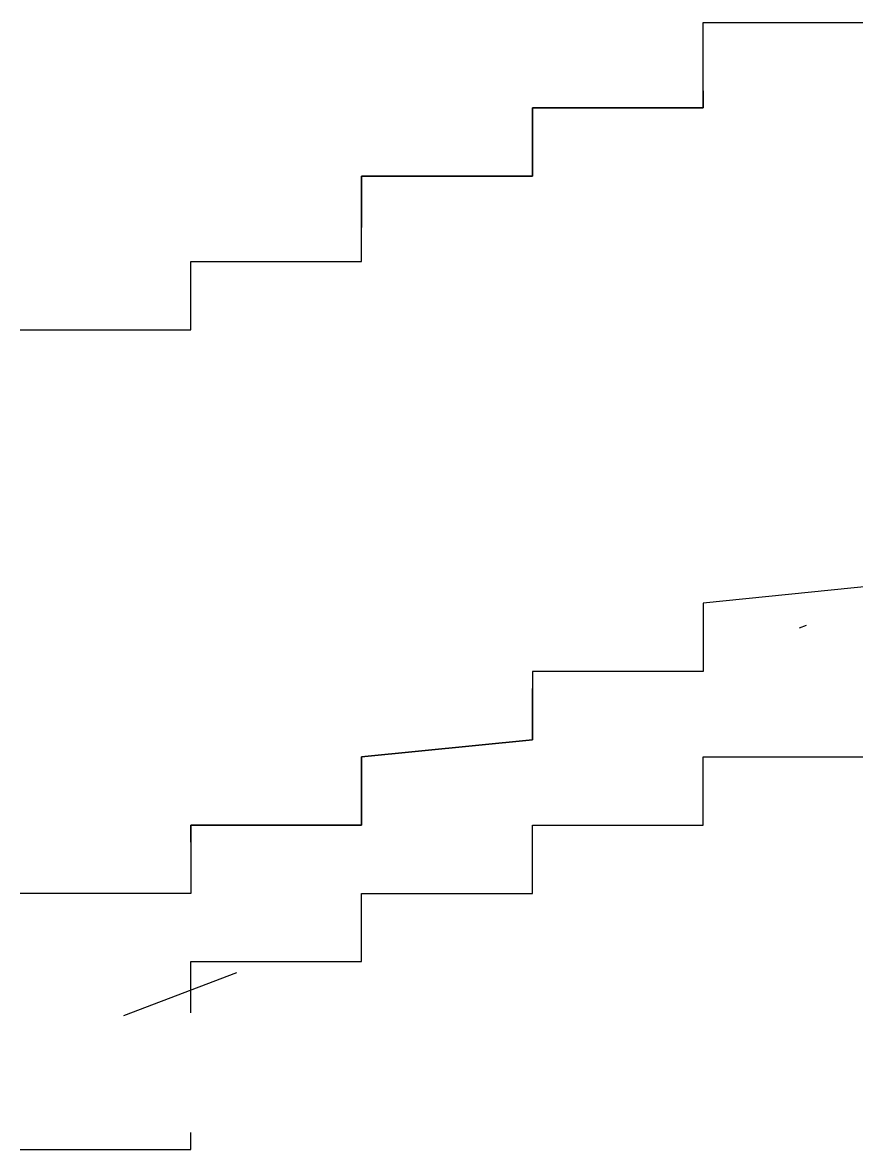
# Model space of a CAD drawing. Header units: millimetres. Extents: x -162945 to 7560, y -3558 to 130718.
# Drawn here: x -115377 to -114889, y -1301 to -641 of the extents above; entities that cross this region are included whole.
import ezdxf

# ---------------------------------------------------------------- set-up
doc = ezdxf.new("R2010")
doc.units = ezdxf.units.MM
doc.header["$LTSCALE"] = 5
doc.layers.add('E1-RI-3F$0$A-GLAZ', color=6, linetype='Continuous')
doc.layers.add('E1-RI-3F$0$A-GLAZ-CWMG', color=3, linetype='Continuous')

msp = doc.modelspace()

# ---------------------------------------------------------------- linework, layer by layer
at = {"layer": 'E1-RI-3F$0$A-GLAZ', "color": 8}
for p, q in [((-114978.71, -651.3), (-114978.71, -641.3)), ((-114978.71, -641.3), (-114878.71, -641.3)), ((-114978.71, -661.3), (-114978.71, -651.3)), ((-114978.71, -651.3), (-114978.71, -651.3)), ((-114978.71, -671.3), (-114978.71, -661.3)), ((-114978.71, -661.3), (-114978.71, -661.3)), ((-114978.71, -681.3), (-114978.71, -671.3)), ((-114978.71, -671.3), (-114978.71, -671.3)), ((-114978.71, -691.3), (-114978.71, -681.3)), ((-114978.71, -681.3), (-114978.71, -681.3)), ((-115078.71, -701.3), (-115078.71, -691.3)), ((-115078.71, -691.3), (-114978.71, -691.3)), ((-115078.71, -711.3), (-115078.71, -701.3)), ((-115078.71, -701.3), (-115078.71, -701.3)), ((-115078.71, -721.3), (-115078.71, -711.3)), ((-115078.71, -711.3), (-115078.71, -711.3)), ((-115078.71, -711.3), (-115078.71, -711.3)), ((-115078.71, -731.3), (-115078.71, -721.3)), ((-115078.71, -721.3), (-115078.71, -721.3)), ((-115178.71, -741.3), (-115178.71, -731.3)), ((-115178.71, -731.3), (-115078.71, -731.3)), ((-115178.71, -751.3), (-115178.71, -741.3)), ((-115178.71, -741.3), (-115178.71, -741.3)), ((-115178.71, -761.3), (-115178.71, -751.3)), ((-115178.71, -751.3), (-115178.71, -751.3)), ((-115178.71, -771.3), (-115178.71, -761.3)), ((-115178.71, -761.3), (-115178.71, -761.3)), ((-115178.71, -781.3), (-115178.71, -771.3)), ((-115178.71, -771.3), (-115178.71, -771.3)), ((-115278.71, -791.3), (-115278.71, -781.3)), ((-115278.71, -781.3), (-115178.71, -781.3)), ((-115278.71, -801.3), (-115278.71, -791.3)), ((-115278.71, -791.3), (-115278.71, -791.3)), ((-115278.71, -791.3), (-115278.71, -791.3)), ((-115278.71, -811.3), (-115278.71, -801.3)), ((-115278.71, -801.3), (-115278.71, -801.3)), ((-115278.71, -821.3), (-115278.71, -811.3)), ((-115278.71, -811.3), (-115278.71, -811.3)), ((-115378.71, -821.3), (-115278.71, -821.3)), ((-114878.71, -971.3), (-114978.71, -981.3)), ((-114978.71, -981.3), (-114978.71, -981.3)), ((-114978.71, -981.3), (-114978.71, -991.3)), ((-114978.71, -991.3), (-114978.71, -991.3)), ((-114978.71, -991.3), (-114978.71, -1001.3)), ((-114978.71, -1001.3), (-114978.71, -1001.3)), ((-114978.71, -1001.3), (-114978.71, -1011.3)), ((-114978.71, -1011.3), (-114978.71, -1011.3)), ((-114978.71, -1011.3), (-114978.71, -1021.3)), ((-114978.71, -1021.3), (-115078.71, -1021.3)), ((-115078.71, -1021.3), (-115078.71, -1031.3)), ((-114978.71, -1021.3), (-114978.71, -1021.3)), ((-115078.71, -1031.3), (-115078.71, -1031.3)), ((-115078.71, -1031.3), (-115078.71, -1041.3)), ((-115078.71, -1041.3), (-115078.71, -1031.3)), ((-115078.71, -1031.3), (-115078.71, -1031.3)), ((-115078.71, -1031.3), (-115078.71, -1031.3)), ((-115078.71, -1031.3), (-115078.71, -1031.3)), ((-115078.71, -1041.3), (-115078.71, -1041.3)), ((-115078.71, -1041.3), (-115078.71, -1051.3)), ((-115078.71, -1051.3), (-115078.71, -1041.3)), ((-115078.71, -1041.3), (-115078.71, -1041.3)), ((-115078.71, -1041.3), (-115078.71, -1041.3)), ((-115078.71, -1041.3), (-115078.71, -1041.3)), ((-115078.71, -1041.3), (-115078.71, -1041.3)), ((-115078.71, -1041.3), (-115078.71, -1041.3)), ((-115078.71, -1041.3), (-115078.71, -1041.3)), ((-115078.71, -1041.3), (-115078.71, -1041.3)), ((-115078.71, -1041.3), (-115078.71, -1041.3)), ((-115078.71, -1041.3), (-115078.71, -1041.3)), ((-115078.71, -1041.3), (-115078.71, -1041.3)), ((-115078.71, -1041.3), (-115078.71, -1041.3)), ((-115078.71, -1041.3), (-115078.71, -1041.3)), ((-115078.71, -1041.3), (-115078.71, -1041.3)), ((-115078.71, -1041.3), (-115078.71, -1041.3)), ((-115078.71, -1041.3), (-115078.71, -1041.3)), ((-115078.71, -1041.3), (-115078.71, -1041.3)), ((-115078.71, -1041.3), (-115078.71, -1041.3)), ((-115078.71, -1041.3), (-115078.71, -1041.3)), ((-115078.71, -1051.3), (-115078.71, -1051.3)), ((-115078.71, -1051.3), (-115078.71, -1061.3)), ((-115078.71, -1061.3), (-115078.71, -1051.3)), ((-115078.71, -1051.3), (-115078.71, -1051.3)), ((-115078.71, -1051.3), (-115078.71, -1051.3)), ((-115078.71, -1051.3), (-115078.71, -1051.3)), ((-115078.71, -1051.3), (-115078.71, -1051.3)), ((-115078.71, -1051.3), (-115078.71, -1051.3)), ((-115078.71, -1051.3), (-115078.71, -1051.3)), ((-115078.71, -1051.3), (-115078.71, -1051.3)), ((-115078.71, -1051.3), (-115078.71, -1051.3)), ((-115078.71, -1051.3), (-115078.71, -1051.3)), ((-115078.71, -1051.3), (-115078.71, -1051.3)), ((-115078.71, -1051.3), (-115078.71, -1051.3)), ((-115078.71, -1051.3), (-115078.71, -1051.3)), ((-115078.71, -1051.3), (-115078.71, -1051.3)), ((-115078.71, -1051.3), (-115078.71, -1051.3)), ((-115078.71, -1051.3), (-115078.71, -1051.3)), ((-115078.71, -1051.3), (-115078.71, -1051.3)), ((-115078.71, -1051.3), (-115078.71, -1051.3)), ((-115078.71, -1051.3), (-115078.71, -1051.3)), ((-115078.71, -1061.3), (-115178.71, -1071.3)), ((-115178.71, -1071.3), (-115078.71, -1061.3)), ((-115078.71, -1061.3), (-115078.71, -1061.3)), ((-115078.71, -1061.3), (-115078.71, -1061.3)), ((-115078.71, -1061.3), (-115078.71, -1061.3)), ((-115078.71, -1061.3), (-115078.71, -1061.3)), ((-115078.71, -1061.3), (-115078.71, -1061.3)), ((-115078.71, -1061.3), (-115078.71, -1061.3)), ((-115078.71, -1061.3), (-115078.71, -1061.3)), ((-115078.71, -1061.3), (-115078.71, -1061.3)), ((-115078.71, -1061.3), (-115078.71, -1061.3)), ((-115078.71, -1061.3), (-115078.71, -1061.3)), ((-115078.71, -1061.3), (-115078.71, -1061.3)), ((-115078.71, -1061.3), (-115078.71, -1061.3)), ((-115078.71, -1061.3), (-115078.71, -1061.3)), ((-115078.71, -1061.3), (-115078.71, -1061.3)), ((-115078.71, -1061.3), (-115078.71, -1061.3)), ((-115078.71, -1061.3), (-115078.71, -1061.3)), ((-115078.71, -1061.3), (-115078.71, -1061.3)), ((-115078.71, -1061.3), (-115078.71, -1061.3)), ((-115078.71, -1061.3), (-115078.71, -1061.3)), ((-115178.71, -1071.3), (-115178.71, -1071.3)), ((-115178.71, -1071.3), (-115178.71, -1071.3)), ((-115178.71, -1071.3), (-115178.71, -1081.3)), ((-115178.71, -1081.3), (-115178.71, -1071.3)), ((-115178.71, -1071.3), (-115178.71, -1071.3)), ((-115178.71, -1071.3), (-115178.71, -1071.3)), ((-115178.71, -1071.3), (-115178.71, -1071.3)), ((-115178.71, -1071.3), (-115178.71, -1071.3)), ((-115178.71, -1071.3), (-115178.71, -1071.3)), ((-115178.71, -1071.3), (-115178.71, -1071.3)), ((-115178.71, -1071.3), (-115178.71, -1071.3)), ((-115178.71, -1071.3), (-115178.71, -1071.3)), ((-115178.71, -1071.3), (-115178.71, -1071.3)), ((-115178.71, -1071.3), (-115178.71, -1071.3)), ((-115178.71, -1071.3), (-115178.71, -1071.3)), ((-115178.71, -1071.3), (-115178.71, -1071.3)), ((-115178.71, -1071.3), (-115178.71, -1071.3)), ((-115178.71, -1071.3), (-115178.71, -1071.3)), ((-115178.71, -1071.3), (-115178.71, -1071.3)), ((-115178.71, -1071.3), (-115178.71, -1071.3)), ((-115178.71, -1071.3), (-115178.71, -1071.3)), ((-115178.71, -1071.3), (-115178.71, -1071.3)), ((-115178.71, -1071.3), (-115178.71, -1071.3)), ((-114978.71, -1081.3), (-114978.71, -1071.3)), ((-114978.71, -1071.3), (-114978.71, -1071.3)), ((-114978.71, -1071.3), (-114978.71, -1071.3)), ((-114978.71, -1071.3), (-114978.71, -1071.3)), ((-114978.71, -1071.3), (-114978.71, -1071.3)), ((-114978.71, -1071.3), (-114978.71, -1071.3)), ((-114978.71, -1071.3), (-114978.71, -1071.3)), ((-114978.71, -1071.3), (-114978.71, -1071.3)), ((-114978.71, -1071.3), (-114878.71, -1071.3)), ((-115178.71, -1081.3), (-115178.71, -1081.3)), ((-115178.71, -1081.3), (-115178.71, -1091.3)), ((-115178.71, -1091.3), (-115178.71, -1081.3)), ((-115178.71, -1081.3), (-115178.71, -1081.3)), ((-115178.71, -1081.3), (-115178.71, -1081.3)), ((-115178.71, -1081.3), (-115178.71, -1081.3)), ((-115178.71, -1081.3), (-115178.71, -1081.3)), ((-115178.71, -1081.3), (-115178.71, -1081.3)), ((-115178.71, -1081.3), (-115178.71, -1081.3)), ((-115178.71, -1081.3), (-115178.71, -1081.3)), ((-115178.71, -1081.3), (-115178.71, -1081.3)), ((-115178.71, -1081.3), (-115178.71, -1081.3)), ((-115178.71, -1081.3), (-115178.71, -1081.3)), ((-115178.71, -1081.3), (-115178.71, -1081.3)), ((-115178.71, -1081.3), (-115178.71, -1081.3)), ((-115178.71, -1081.3), (-115178.71, -1081.3)), ((-115178.71, -1081.3), (-115178.71, -1081.3)), ((-115178.71, -1081.3), (-115178.71, -1081.3)), ((-115178.71, -1081.3), (-115178.71, -1081.3)), ((-115178.71, -1081.3), (-115178.71, -1081.3)), ((-115178.71, -1081.3), (-115178.71, -1081.3)), ((-114978.71, -1091.3), (-114978.71, -1081.3)), ((-114978.71, -1081.3), (-114978.71, -1081.3)), ((-114978.71, -1081.3), (-114978.71, -1081.3)), ((-114978.71, -1081.3), (-114978.71, -1081.3)), ((-114978.71, -1081.3), (-114978.71, -1081.3)), ((-114978.71, -1081.3), (-114978.71, -1081.3)), ((-114978.71, -1081.3), (-114978.71, -1081.3)), ((-114978.71, -1081.3), (-114978.71, -1081.3)), ((-114978.71, -1081.3), (-114978.71, -1081.3)), ((-114978.71, -1081.3), (-114978.71, -1081.3)), ((-115178.71, -1091.3), (-115178.71, -1091.3)), ((-115178.71, -1091.3), (-115178.71, -1101.3)), ((-115178.71, -1101.3), (-115178.71, -1091.3)), ((-115178.71, -1091.3), (-115178.71, -1091.3)), ((-115178.71, -1091.3), (-115178.71, -1091.3)), ((-115178.71, -1091.3), (-115178.71, -1091.3)), ((-115178.71, -1091.3), (-115178.71, -1091.3)), ((-115178.71, -1091.3), (-115178.71, -1091.3)), ((-115178.71, -1091.3), (-115178.71, -1091.3)), ((-115178.71, -1091.3), (-115178.71, -1091.3)), ((-115178.71, -1091.3), (-115178.71, -1091.3)), ((-115178.71, -1091.3), (-115178.71, -1091.3)), ((-115178.71, -1091.3), (-115178.71, -1091.3)), ((-115178.71, -1091.3), (-115178.71, -1091.3)), ((-115178.71, -1091.3), (-115178.71, -1091.3)), ((-115178.71, -1091.3), (-115178.71, -1091.3)), ((-115178.71, -1091.3), (-115178.71, -1091.3)), ((-115178.71, -1091.3), (-115178.71, -1091.3)), ((-115178.71, -1091.3), (-115178.71, -1091.3)), ((-115178.71, -1091.3), (-115178.71, -1091.3)), ((-115178.71, -1091.3), (-115178.71, -1091.3)), ((-114978.71, -1101.3), (-114978.71, -1091.3)), ((-114978.71, -1091.3), (-114978.71, -1091.3)), ((-114978.71, -1091.3), (-114978.71, -1091.3)), ((-114978.71, -1091.3), (-114978.71, -1091.3)), ((-114978.71, -1091.3), (-114978.71, -1091.3)), ((-114978.71, -1091.3), (-114978.71, -1091.3)), ((-114978.71, -1091.3), (-114978.71, -1091.3)), ((-114978.71, -1091.3), (-114978.71, -1091.3)), ((-114978.71, -1091.3), (-114978.71, -1091.3)), ((-114978.71, -1091.3), (-114978.71, -1091.3)), ((-114978.71, -1091.3), (-114978.71, -1091.3)), ((-115178.71, -1101.3), (-115178.71, -1101.3)), ((-115178.71, -1101.3), (-115178.71, -1111.3)), ((-115178.71, -1111.3), (-115178.71, -1101.3)), ((-115178.71, -1101.3), (-115178.71, -1101.3)), ((-115178.71, -1101.3), (-115178.71, -1101.3)), ((-115178.71, -1101.3), (-115178.71, -1101.3)), ((-115178.71, -1101.3), (-115178.71, -1101.3)), ((-115178.71, -1101.3), (-115178.71, -1101.3)), ((-115178.71, -1101.3), (-115178.71, -1101.3)), ((-115178.71, -1101.3), (-115178.71, -1101.3)), ((-115178.71, -1101.3), (-115178.71, -1101.3)), ((-115178.71, -1101.3), (-115178.71, -1101.3)), ((-115178.71, -1101.3), (-115178.71, -1101.3)), ((-115178.71, -1101.3), (-115178.71, -1101.3)), ((-115178.71, -1101.3), (-115178.71, -1101.3)), ((-115178.71, -1101.3), (-115178.71, -1101.3)), ((-115178.71, -1101.3), (-115178.71, -1101.3)), ((-115178.71, -1101.3), (-115178.71, -1101.3)), ((-115178.71, -1101.3), (-115178.71, -1101.3)), ((-115178.71, -1101.3), (-115178.71, -1101.3)), ((-115178.71, -1101.3), (-115178.71, -1101.3)), ((-115178.71, -1101.3), (-115178.71, -1101.3)), ((-114978.71, -1111.3), (-114978.71, -1101.3)), ((-114978.71, -1101.3), (-114978.71, -1101.3)), ((-114978.71, -1101.3), (-114978.71, -1101.3)), ((-114978.71, -1101.3), (-114978.71, -1101.3)), ((-114978.71, -1101.3), (-114978.71, -1101.3)), ((-114978.71, -1101.3), (-114978.71, -1101.3)), ((-114978.71, -1101.3), (-114978.71, -1101.3)), ((-114978.71, -1101.3), (-114978.71, -1101.3)), ((-114978.71, -1101.3), (-114978.71, -1101.3)), ((-114978.71, -1101.3), (-114978.71, -1101.3)), ((-115178.71, -1111.3), (-115278.71, -1111.3)), ((-115278.71, -1111.3), (-115278.71, -1121.3)), ((-115278.71, -1121.3), (-115278.71, -1111.3)), ((-115278.71, -1111.3), (-115278.71, -1111.3)), ((-115278.71, -1111.3), (-115278.71, -1111.3)), ((-115278.71, -1111.3), (-115278.71, -1111.3)), ((-115278.71, -1111.3), (-115278.71, -1111.3)), ((-115278.71, -1111.3), (-115278.71, -1111.3)), ((-115278.71, -1111.3), (-115278.71, -1111.3)), ((-115278.71, -1111.3), (-115278.71, -1111.3)), ((-115278.71, -1111.3), (-115278.71, -1111.3)), ((-115278.71, -1111.3), (-115278.71, -1111.3)), ((-115278.71, -1111.3), (-115278.71, -1111.3)), ((-115278.71, -1111.3), (-115278.71, -1111.3)), ((-115278.71, -1111.3), (-115278.71, -1111.3)), ((-115278.71, -1111.3), (-115178.71, -1111.3)), ((-115178.71, -1111.3), (-115178.71, -1111.3)), ((-115178.71, -1111.3), (-115178.71, -1111.3)), ((-115178.71, -1111.3), (-115178.71, -1111.3)), ((-115178.71, -1111.3), (-115178.71, -1111.3)), ((-115178.71, -1111.3), (-115178.71, -1111.3)), ((-115078.71, -1121.3), (-115078.71, -1111.3)), ((-115078.71, -1111.3), (-115078.71, -1111.3)), ((-115078.71, -1111.3), (-115078.71, -1111.3)), ((-115078.71, -1111.3), (-115078.71, -1111.3)), ((-115078.71, -1111.3), (-115078.71, -1111.3)), ((-115078.71, -1111.3), (-115078.71, -1111.3)), ((-115078.71, -1111.3), (-115078.71, -1111.3)), ((-115078.71, -1111.3), (-115078.71, -1111.3)), ((-115078.71, -1111.3), (-115078.71, -1111.3)), ((-115078.71, -1111.3), (-114978.71, -1111.3)), ((-115278.71, -1121.3), (-115278.71, -1121.3)), ((-115278.71, -1121.3), (-115278.71, -1121.3)), ((-115278.71, -1121.3), (-115278.71, -1131.3)), ((-115278.71, -1121.3), (-115278.71, -1121.3)), ((-115078.71, -1131.3), (-115078.71, -1121.3)), ((-115078.71, -1121.3), (-115078.71, -1121.3)), ((-115078.71, -1121.3), (-115078.71, -1121.3)), ((-115078.71, -1121.3), (-115078.71, -1121.3)), ((-115078.71, -1121.3), (-115078.71, -1121.3)), ((-115078.71, -1121.3), (-115078.71, -1121.3)), ((-115078.71, -1121.3), (-115078.71, -1121.3)), ((-115078.71, -1121.3), (-115078.71, -1121.3)), ((-115078.71, -1121.3), (-115078.71, -1121.3)), ((-115078.71, -1121.3), (-115078.71, -1121.3)), ((-115278.71, -1131.3), (-115278.71, -1131.3)), ((-115278.71, -1131.3), (-115278.71, -1141.3)), ((-115078.71, -1141.3), (-115078.71, -1131.3)), ((-115078.71, -1131.3), (-115078.71, -1131.3)), ((-115078.71, -1131.3), (-115078.71, -1131.3)), ((-115078.71, -1131.3), (-115078.71, -1131.3)), ((-115078.71, -1131.3), (-115078.71, -1131.3)), ((-115078.71, -1131.3), (-115078.71, -1131.3)), ((-115078.71, -1131.3), (-115078.71, -1131.3)), ((-115078.71, -1131.3), (-115078.71, -1131.3)), ((-115078.71, -1131.3), (-115078.71, -1131.3)), ((-115078.71, -1131.3), (-115078.71, -1131.3)), ((-115278.71, -1141.3), (-115278.71, -1141.3)), ((-115278.71, -1141.3), (-115278.71, -1151.3)), ((-115078.71, -1151.3), (-115078.71, -1141.3)), ((-115078.71, -1141.3), (-115078.71, -1141.3)), ((-115078.71, -1141.3), (-115078.71, -1141.3)), ((-115078.71, -1141.3), (-115078.71, -1141.3)), ((-115078.71, -1141.3), (-115078.71, -1141.3)), ((-115078.71, -1141.3), (-115078.71, -1141.3)), ((-115078.71, -1141.3), (-115078.71, -1141.3)), ((-115078.71, -1141.3), (-115078.71, -1141.3)), ((-115078.71, -1141.3), (-115078.71, -1141.3)), ((-115078.71, -1141.3), (-115078.71, -1141.3)), ((-115078.71, -1141.3), (-115078.71, -1141.3)), ((-115278.71, -1151.3), (-115378.71, -1151.3)), ((-115278.71, -1151.3), (-115278.71, -1151.3)), ((-115178.71, -1161.3), (-115178.71, -1151.3)), ((-115178.71, -1151.3), (-115178.71, -1151.3)), ((-115178.71, -1151.3), (-115178.71, -1151.3)), ((-115178.71, -1151.3), (-115178.71, -1151.3)), ((-115178.71, -1151.3), (-115178.71, -1151.3)), ((-115178.71, -1151.3), (-115178.71, -1151.3)), ((-115178.71, -1151.3), (-115178.71, -1151.3)), ((-115178.71, -1151.3), (-115178.71, -1151.3)), ((-115178.71, -1151.3), (-115178.71, -1151.3)), ((-115178.71, -1151.3), (-115078.71, -1151.3)), ((-115178.71, -1171.3), (-115178.71, -1161.3)), ((-115178.71, -1161.3), (-115178.71, -1161.3)), ((-115178.71, -1161.3), (-115178.71, -1161.3)), ((-115178.71, -1161.3), (-115178.71, -1161.3)), ((-115178.71, -1161.3), (-115178.71, -1161.3)), ((-115178.71, -1161.3), (-115178.71, -1161.3)), ((-115178.71, -1161.3), (-115178.71, -1161.3)), ((-115178.71, -1161.3), (-115178.71, -1161.3)), ((-115178.71, -1161.3), (-115178.71, -1161.3)), ((-115178.71, -1161.3), (-115178.71, -1161.3)), ((-115178.71, -1181.3), (-115178.71, -1171.3)), ((-115178.71, -1171.3), (-115178.71, -1171.3)), ((-115178.71, -1171.3), (-115178.71, -1171.3)), ((-115178.71, -1171.3), (-115178.71, -1171.3)), ((-115178.71, -1171.3), (-115178.71, -1171.3)), ((-115178.71, -1171.3), (-115178.71, -1171.3)), ((-115178.71, -1171.3), (-115178.71, -1171.3)), ((-115178.71, -1171.3), (-115178.71, -1171.3)), ((-115178.71, -1171.3), (-115178.71, -1171.3)), ((-115178.71, -1171.3), (-115178.71, -1171.3)), ((-115178.71, -1191.3), (-115178.71, -1181.3)), ((-115178.71, -1181.3), (-115178.71, -1181.3)), ((-115178.71, -1181.3), (-115178.71, -1181.3)), ((-115178.71, -1181.3), (-115178.71, -1181.3)), ((-115178.71, -1181.3), (-115178.71, -1181.3)), ((-115178.71, -1181.3), (-115178.71, -1181.3)), ((-115178.71, -1181.3), (-115178.71, -1181.3)), ((-115178.71, -1181.3), (-115178.71, -1181.3)), ((-115178.71, -1181.3), (-115178.71, -1181.3)), ((-115178.71, -1181.3), (-115178.71, -1181.3)), ((-115278.71, -1201.3), (-115278.71, -1191.3)), ((-115278.71, -1191.3), (-115278.71, -1191.3)), ((-115278.71, -1191.3), (-115278.71, -1191.3)), ((-115278.71, -1191.3), (-115278.71, -1191.3)), ((-115278.71, -1191.3), (-115278.71, -1191.3)), ((-115278.71, -1191.3), (-115278.71, -1191.3)), ((-115278.71, -1191.3), (-115278.71, -1191.3)), ((-115278.71, -1191.3), (-115278.71, -1191.3)), ((-115278.71, -1191.3), (-115278.71, -1191.3)), ((-115278.71, -1191.3), (-115178.71, -1191.3)), ((-115251.96, -1197.81), (-115318.29, -1223.12)), ((-115278.71, -1211.3), (-115278.71, -1201.3)), ((-115278.71, -1201.3), (-115278.71, -1201.3)), ((-115278.71, -1201.3), (-115278.71, -1201.3)), ((-115278.71, -1201.3), (-115278.71, -1201.3)), ((-115278.71, -1201.3), (-115278.71, -1201.3)), ((-115278.71, -1201.3), (-115278.71, -1201.3)), ((-115278.71, -1201.3), (-115278.71, -1201.3)), ((-115278.71, -1201.3), (-115278.71, -1201.3)), ((-115278.71, -1201.3), (-115278.71, -1201.3)), ((-115278.71, -1201.3), (-115278.71, -1201.3)), ((-115278.71, -1221.3), (-115278.71, -1211.3)), ((-115278.71, -1211.3), (-115278.71, -1211.3)), ((-115278.71, -1211.3), (-115278.71, -1211.3)), ((-115278.71, -1211.3), (-115278.71, -1211.3)), ((-115278.71, -1211.3), (-115278.71, -1211.3)), ((-115278.71, -1211.3), (-115278.71, -1211.3)), ((-115278.71, -1211.3), (-115278.71, -1211.3)), ((-115278.71, -1211.3), (-115278.71, -1211.3)), ((-115278.71, -1211.3), (-115278.71, -1211.3)), ((-115278.71, -1211.3), (-115278.71, -1211.3)), ((-115278.71, -1211.3), (-115278.71, -1211.3)), ((-115278.71, -1221.3), (-115278.71, -1221.3)), ((-115278.71, -1221.3), (-115278.71, -1221.3)), ((-115278.71, -1221.3), (-115278.71, -1221.3)), ((-115278.71, -1221.3), (-115278.71, -1221.3)), ((-115278.71, -1221.3), (-115278.71, -1221.3)), ((-115278.71, -1221.3), (-115278.71, -1221.3)), ((-115278.71, -1301.3), (-115278.71, -1291.3)), ((-115278.71, -1291.3), (-115278.71, -1291.3)), ((-115278.71, -1291.3), (-115278.71, -1291.3)), ((-115278.71, -1291.3), (-115278.71, -1291.3)), ((-115278.71, -1291.3), (-115278.71, -1291.3)), ((-115378.71, -1301.3), (-115278.71, -1301.3)), ((-115278.71, -1301.3), (-115278.71, -1301.3)), ((-115278.71, -1301.3), (-115278.71, -1301.3)), ((-115278.71, -1301.3), (-115278.71, -1301.3)), ((-115278.71, -1301.3), (-115278.71, -1301.3)), ((-115278.71, -1301.3), (-115278.71, -1301.3)), ((-115278.71, -1301.3), (-115278.71, -1301.3)), ((-115278.71, -1301.3), (-115278.71, -1301.3)), ((-115278.71, -1301.3), (-115278.71, -1301.3)), ((-115278.71, -1301.3), (-115278.71, -1301.3)), ((-115278.71, -1301.3), (-115278.71, -1301.3)), ((-115278.71, -1301.3), (-115278.71, -1301.3)), ((-115278.71, -1301.3), (-115278.71, -1301.3))]:
    msp.add_line(p, q, dxfattribs=at)
msp.add_polyline3d([(-114978.71, -681.3, 0), (-114978.71, -681.3, 0), (-114978.71, -681.3, 0), (-114978.71, -691.3, 0), (-114978.71, -691.3, 0), (-114978.71, -691.3, 0), (-114978.71, -691.3, 0), (-115078.71, -691.3, 0), (-115078.71, -691.3, 0), (-115078.71, -691.3, 0), (-115078.71, -691.3, 0), (-115078.71, -691.3, 0), (-115078.71, -691.3, 0), (-115078.71, -691.3, 0), (-115078.71, -691.3, 0), (-115078.71, -691.3, 0), (-115078.71, -691.3, 0), (-115078.71, -691.3, 0), (-115078.71, -691.3, 0), (-115078.71, -691.3, 0), (-115078.71, -691.3, 0), (-115078.71, -701.3, 0), (-115078.71, -701.3, 0), (-115078.71, -701.3, 0), (-115078.71, -701.3, 0), (-115078.71, -701.3, 0), (-115078.71, -701.3, 0), (-115078.71, -701.3, 0), (-115078.71, -701.3, 0), (-115078.71, -701.3, 0), (-115078.71, -701.3, 0), (-115078.71, -701.3, 0), (-115078.71, -701.3, 0), (-115078.71, -701.3, 0), (-115078.71, -701.3, 0), (-115078.71, -701.3, 0), (-115078.71, -701.3, 0), (-115078.71, -701.3, 0), (-115078.71, -711.3, 0), (-115078.71, -711.3, 0), (-115078.71, -711.3, 0), (-115078.71, -711.3, 0), (-115078.71, -711.3, 0), (-115078.71, -711.3, 0), (-115078.71, -711.3, 0), (-115078.71, -711.3, 0), (-115078.71, -711.3, 0), (-115078.71, -711.3, 0), (-115078.71, -711.3, 0), (-115078.71, -711.3, 0), (-115078.71, -711.3, 0), (-115078.71, -711.3, 0), (-115078.71, -711.3, 0), (-115078.71, -711.3, 0), (-115078.71, -711.3, 0), (-115078.71, -721.3, 0), (-115078.71, -721.3, 0), (-115078.71, -721.3, 0), (-115078.71, -721.3, 0), (-115078.71, -721.3, 0), (-115078.71, -721.3, 0), (-115078.71, -721.3, 0), (-115078.71, -721.3, 0), (-115078.71, -721.3, 0), (-115078.71, -721.3, 0), (-115078.71, -721.3, 0), (-115078.71, -721.3, 0), (-115078.71, -721.3, 0), (-115078.71, -721.3, 0), (-115078.71, -721.3, 0), (-115078.71, -721.3, 0), (-115078.71, -721.3, 0), (-115078.71, -731.3, 0), (-115078.71, -731.3, 0), (-115078.71, -731.3, 0), (-115078.71, -731.3, 0), (-115078.71, -731.3, 0), (-115078.71, -731.3, 0), (-115078.71, -731.3, 0), (-115078.71, -731.3, 0), (-115078.71, -731.3, 0), (-115078.71, -731.3, 0), (-115078.71, -731.3, 0), (-115078.71, -731.3, 0), (-115078.71, -731.3, 0), (-115078.71, -731.3, 0), (-115178.71, -731.3, 0), (-115178.71, -731.3, 0), (-115178.71, -731.3, 0), (-115178.71, -731.3, 0), (-115178.71, -741.3, 0), (-115178.71, -741.3, 0), (-115178.71, -741.3, 0), (-115178.71, -741.3, 0), (-115178.71, -741.3, 0), (-115178.71, -741.3, 0), (-115178.71, -741.3, 0), (-115178.71, -741.3, 0), (-115178.71, -741.3, 0), (-115178.71, -741.3, 0), (-115178.71, -741.3, 0), (-115178.71, -741.3, 0), (-115178.71, -741.3, 0), (-115178.71, -741.3, 0), (-115178.71, -741.3, 0), (-115178.71, -741.3, 0), (-115178.71, -741.3, 0), (-115178.71, -751.3, 0), (-115178.71, -751.3, 0), (-115178.71, -751.3, 0), (-115178.71, -751.3, 0), (-115178.71, -751.3, 0), (-115178.71, -751.3, 0), (-115178.71, -751.3, 0), (-115178.71, -751.3, 0), (-115178.71, -751.3, 0), (-115178.71, -751.3, 0), (-115178.71, -751.3, 0), (-115178.71, -751.3, 0), (-115178.71, -751.3, 0), (-115178.71, -751.3, 0), (-115178.71, -751.3, 0), (-115178.71, -751.3, 0), (-115178.71, -751.3, 0), (-115178.71, -751.3, 0), (-115178.71, -761.3, 0), (-115178.71, -761.3, 0), (-115178.71, -761.3, 0)], dxfattribs=at)
at = {"layer": 'E1-RI-3F$0$A-GLAZ-CWMG', "color": 8}
msp.add_line((-114918.3, -994.38, 0.03), (-114922.34, -996.03, 0.03), dxfattribs=at)

doc.saveas('drawing.dxf')
